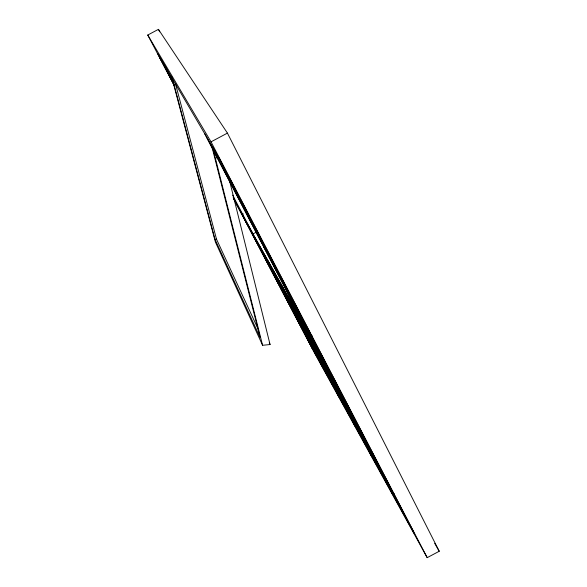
<?xml version="1.0" encoding="UTF-8"?>
<svg xmlns="http://www.w3.org/2000/svg" width="587" height="587" viewBox="0 0 587 587"><rect width="100%" height="100%" fill="white"/><g stroke="black" fill="none" stroke-linecap="round" stroke-linejoin="round"><path stroke-width="0.88" d="M174.559 86.128L147.763 35.037L158.424 29.35L227.433 133.11L439.237 551.266L427.197 557.65L314.925 353.734L234.103 199.653M147.763 35.037L211.034 141.841L227.433 133.11M233.186 197.54L242.093 214.526L243.304 213.881M232.657 195.148L252.982 233.942L256.622 232.004M260.973 241.47L276.741 269.139L220.184 160.427L207.174 138.246L260.973 241.47L262.11 240.868M292.077 305.614L290.866 306.253L254.237 236.451L244.141 218.423L278.73 284.387L279.882 283.77M305.526 329.689L304.249 330.371L266.285 257.957L255.103 237.984M310.589 336.689L328.419 368.482L279.691 274.811L263.79 246.885L310.589 336.689L312.196 335.837M280.586 287.923L312.079 347.981L313.179 347.394M320.421 356.375L319.079 357.087L279.705 281.899L267.246 259.659M326.35 371.167L325.198 371.784L291.827 308.19M340.805 397.26L339.594 397.905L305.174 332.242M355.641 419.448L354.137 420.248L313.054 341.414L330.973 373.398L373.398 454.947M356.742 426.03L355.473 426.705L319.952 358.877M374.403 457.904L373.068 458.616L337.716 390.898M394.082 493.425L392.666 494.181L356.309 424.423M171.477 76.251L215.429 242.108L262.58 345.288L270.057 344.54L229.407 180.18M172.094 77.323L214.989 239.298L216.508 239.18L258.581 330.07M166.136 68.29L159.334 56.697L174.148 84.954M434.688 543.305L439.237 551.266M242.093 214.526L252.124 232.415M252.982 233.942L309.239 334.274L204.577 133.469M280.777 283.807L294.74 308.725L334.304 384.514M278.73 284.387L375.636 459.247L412.903 530.89M312.079 347.981L414.76 534.368L219.032 158.086L157.815 53.857L174.823 86.296M165.402 66.771L173.451 82.143M233.831 198.81L312.453 348.744M352.67 417.606L311.697 338.993L295.936 310.868L335.61 386.862M354.841 421.767L391.118 491.37M336.402 388.535L371.681 456.106M211.034 141.841L427.197 557.65M158.424 29.35L159.686 31.793M269.279 342.896L270.057 344.54M214.989 239.298L260.158 337.694L211.775 146.141M175.41 83.457L216.508 239.18M212.993 148.716L262.58 345.288M216.574 156.67L217.021 158.446"/></g></svg>
